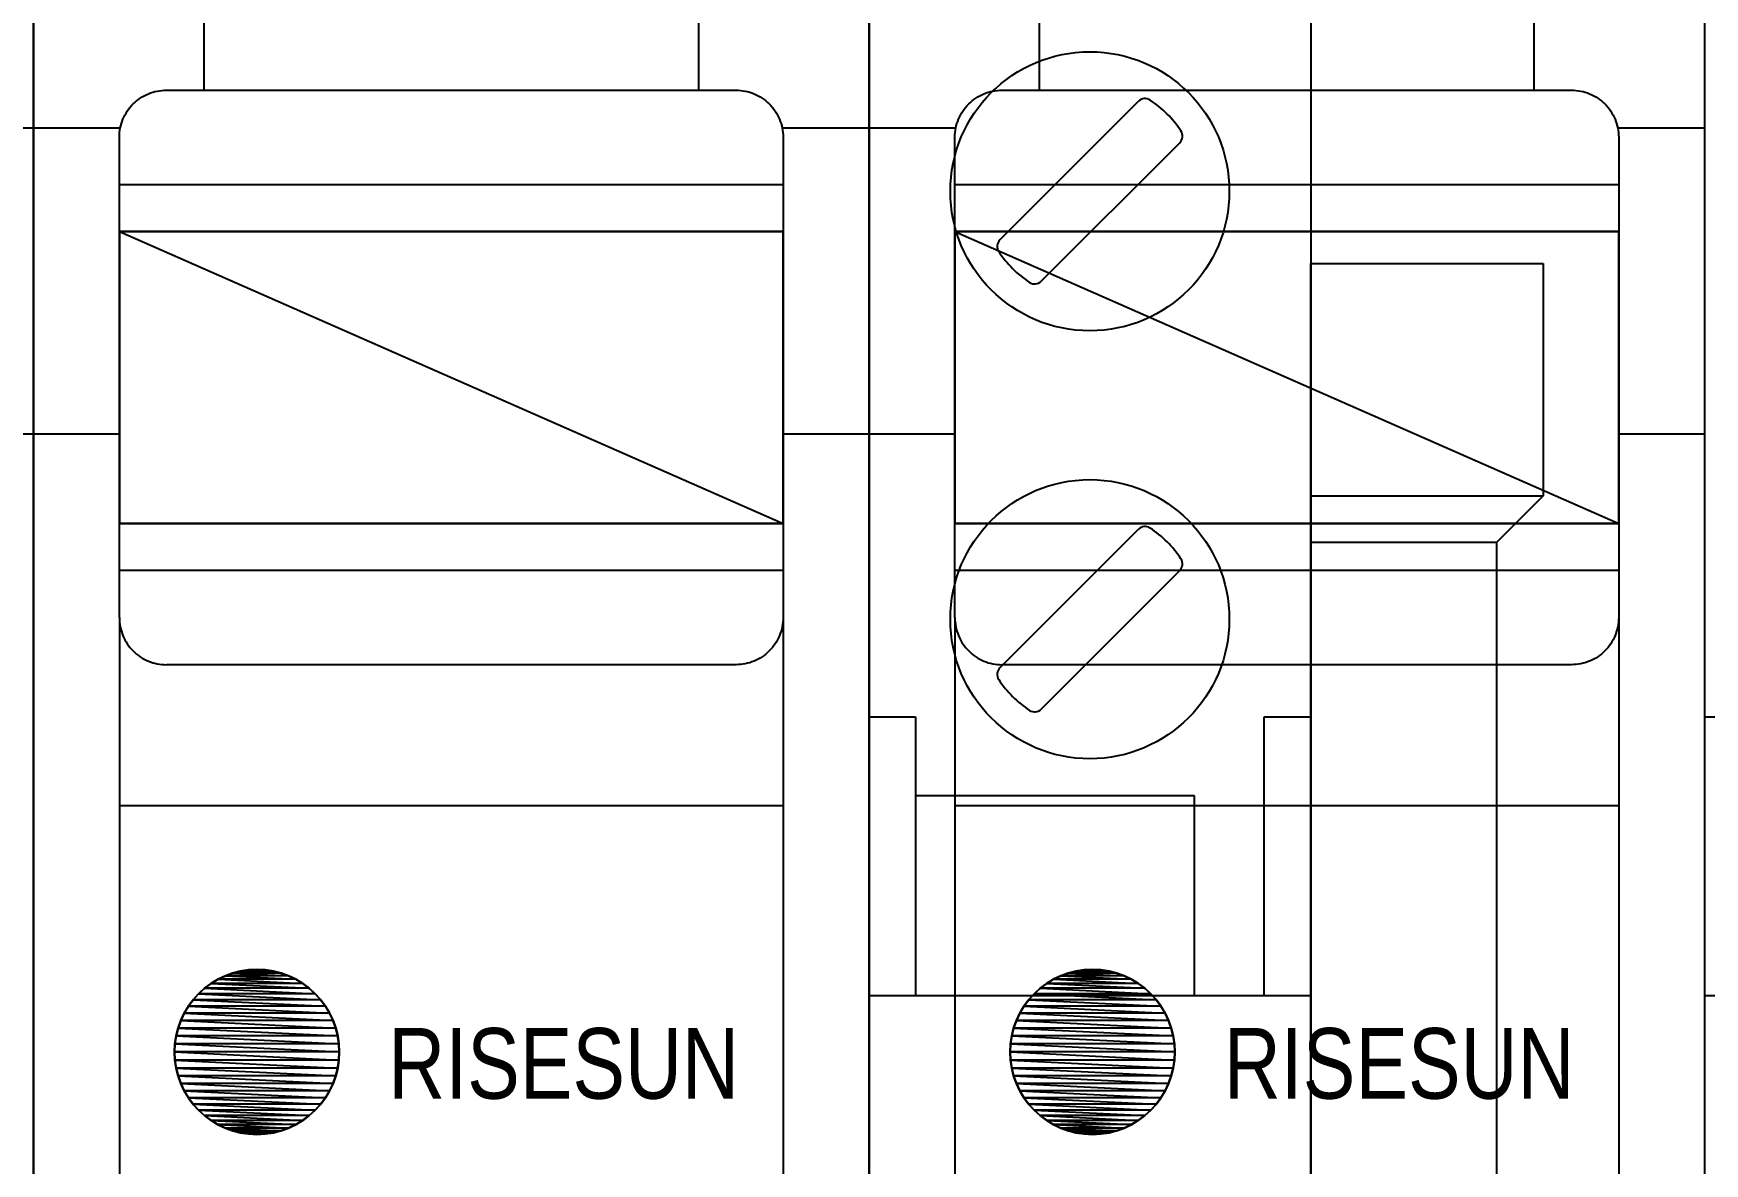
# Model space of a CAD drawing. Header units: millimetres. Extents: x -208796 to -83323, y 30910 to 103951.
# Drawn here: x -100260.13 to -100224.19, y 36538.17 to 36562.46 of the extents above; entities that cross this region are included whole.
import ezdxf

# ---------------------------------------------------------------- set-up
doc = ezdxf.new("R2010")
doc.units = ezdxf.units.MM
doc.header["$LTSCALE"] = 3
doc.linetypes.add('NEW_LINE159', pattern=[0.7, 0.5, -0.2])
doc.layers.add('1', color=3, linetype='Continuous')
doc.layers.add('DUT', color=7, linetype='Continuous')
doc.styles.add('Arial', font='arial.ttf')

# ---------------------------------------------------------------- blocks, each defined once
blk = doc.blocks.new('*U99')
for p, q in [((-8.986, 0), (-8.986, 79.4816)), ((8.986, 79.4816), (8.986, 0)), ((8.986, 0), (8.986, 79.4816)), ((26.958, 79.4816), (26.958, 0)), ((-5.3156, 63.1802), (-5.3156, 66.4202)), ((5.3157, 66.4202), (5.3157, 63.1802)), ((12.6564, 63.1802), (12.6564, 66.4202)), ((23.2877, 66.4202), (23.2877, 63.1802)), ((-6.8416, 62.8837), (-6.8054, 62.9185)), ((-6.8054, 62.9185), (-6.7675, 62.9511)), ((-6.7675, 62.9511), (-6.7282, 62.9818)), ((-6.7282, 62.9818), (-6.6875, 63.0102)), ((-6.6875, 63.0102), (-6.6458, 63.0368)), ((-6.6458, 63.0368), (-6.6026, 63.0611)), ((-6.6026, 63.0611), (-6.5585, 63.0833)), ((-6.5585, 63.0833), (-6.5132, 63.1032)), ((-6.5132, 63.1032), (-6.4672, 63.1211)), ((-6.4672, 63.1211), (-6.4203, 63.1366)), ((-6.4203, 63.1366), (-6.3727, 63.1499)), ((-6.3727, 63.1499), (-6.3242, 63.1607)), ((-6.3242, 63.1607), (-6.2754, 63.1694)), ((-6.2754, 63.1694), (-6.2259, 63.1754)), ((-6.2259, 63.1754), (-6.176, 63.179)), ((-6.176, 63.179), (-6.1256, 63.1802)), ((-6.1256, 63.1802), (-5.3156, 63.1802)), ((-5.3156, 63.1802), (5.3157, 63.1802)), ((5.3157, 63.1802), (6.1257, 63.1802)), ((6.1257, 63.1802), (6.1257, 63.1802)), ((6.1257, 63.1802), (6.1758, 63.179)), ((6.1758, 63.179), (6.2257, 63.1754)), ((6.2257, 63.1754), (6.2751, 63.1694)), ((6.2751, 63.1694), (6.324, 63.1607)), ((6.324, 63.1607), (6.3722, 63.1499)), ((6.3722, 63.1499), (6.4199, 63.1366)), ((6.4199, 63.1366), (6.4668, 63.1211)), ((6.4668, 63.1211), (6.513, 63.1032)), ((6.513, 63.1032), (6.5581, 63.0833)), ((6.5581, 63.0833), (6.6022, 63.0611)), ((6.6022, 63.0611), (6.6452, 63.0368)), ((6.6452, 63.0368), (6.6872, 63.0102)), ((6.6872, 63.0102), (6.7277, 62.9818)), ((6.7277, 62.9818), (6.7672, 62.9511)), ((6.7672, 62.9511), (6.8051, 62.9185)), ((6.8051, 62.9185), (6.8416, 62.8837)), ((11.1304, 62.8837), (11.1666, 62.9185)), ((11.1666, 62.9185), (11.2045, 62.9511)), ((11.2045, 62.9511), (11.2438, 62.9818)), ((11.2438, 62.9818), (11.2845, 63.0102)), ((11.2845, 63.0102), (11.3262, 63.0368)), ((11.3262, 63.0368), (11.3694, 63.0611)), ((11.3694, 63.0611), (11.4135, 63.0833)), ((11.4135, 63.0833), (11.4588, 63.1032)), ((11.4588, 63.1032), (11.5048, 63.1211)), ((11.5048, 63.1211), (11.5517, 63.1366)), ((11.5517, 63.1366), (11.5993, 63.1499)), ((11.5993, 63.1499), (11.6478, 63.1607)), ((11.6478, 63.1607), (11.6966, 63.1694)), ((11.6966, 63.1694), (11.7461, 63.1754)), ((11.7461, 63.1754), (11.796, 63.179)), ((11.796, 63.179), (11.8464, 63.1802)), ((11.8464, 63.1802), (12.6564, 63.1802)), ((12.6564, 63.1802), (23.2877, 63.1802)), ((23.2877, 63.1802), (24.0977, 63.1802)), ((24.0977, 63.1802), (24.0977, 63.1802)), ((24.0977, 63.1802), (24.1478, 63.179)), ((24.1478, 63.179), (24.1977, 63.1754)), ((24.1977, 63.1754), (24.2471, 63.1694)), ((24.2471, 63.1694), (24.296, 63.1607)), ((24.296, 63.1607), (24.3442, 63.1499)), ((24.3442, 63.1499), (24.3919, 63.1366)), ((24.3919, 63.1366), (24.4388, 63.1211)), ((24.4388, 63.1211), (24.485, 63.1032)), ((24.485, 63.1032), (24.5301, 63.0833)), ((24.5301, 63.0833), (24.5742, 63.0611)), ((24.5742, 63.0611), (24.6172, 63.0368)), ((24.6172, 63.0368), (24.6592, 63.0102)), ((24.6592, 63.0102), (24.6997, 62.9818)), ((24.6997, 62.9818), (24.7392, 62.9511)), ((24.7392, 62.9511), (24.7771, 62.9185)), ((24.7771, 62.9185), (24.8136, 62.8837)), ((-7.079, 62.5093), (-7.0611, 62.5553)), ((-7.0611, 62.5553), (-7.0412, 62.6006)), ((-7.0412, 62.6006), (-7.019, 62.6447)), ((-7.019, 62.6447), (-6.9947, 62.6879)), ((-6.9947, 62.6879), (-6.9681, 62.7296)), ((-6.9681, 62.7296), (-6.9397, 62.7703)), ((-6.9397, 62.7703), (-6.909, 62.8096)), ((-6.909, 62.8096), (-6.8764, 62.8475)), ((-6.8764, 62.8475), (-6.8416, 62.8837)), ((-6.8416, 62.8837), (-6.8416, 62.8837)), ((6.8416, 62.8837), (6.8416, 62.8837)), ((6.8416, 62.8837), (6.8761, 62.8475)), ((6.8761, 62.8475), (6.9087, 62.8096)), ((6.9087, 62.8096), (6.9392, 62.7703)), ((6.9392, 62.7703), (6.9679, 62.7296)), ((6.9679, 62.7296), (6.9943, 62.6879)), ((6.9943, 62.6879), (7.0187, 62.6447)), ((7.0187, 62.6447), (7.0409, 62.6006)), ((7.0409, 62.6006), (7.061, 62.5553)), ((7.061, 62.5553), (7.0787, 62.5093)), ((10.893, 62.5093), (10.9109, 62.5553)), ((10.9109, 62.5553), (10.9308, 62.6006)), ((10.9308, 62.6006), (10.953, 62.6447)), ((10.953, 62.6447), (10.9773, 62.6879)), ((10.9773, 62.6879), (11.0039, 62.7296)), ((11.0039, 62.7296), (11.0323, 62.7703)), ((11.0323, 62.7703), (11.063, 62.8096)), ((11.063, 62.8096), (11.0956, 62.8475)), ((11.0956, 62.8475), (11.1304, 62.8837)), ((11.1304, 62.8837), (11.1304, 62.8837)), ((24.8136, 62.8837), (24.8136, 62.8837)), ((24.8136, 62.8837), (24.8481, 62.8475)), ((24.8481, 62.8475), (24.8807, 62.8096)), ((24.8807, 62.8096), (24.9112, 62.7703)), ((24.9112, 62.7703), (24.9399, 62.7296)), ((24.9399, 62.7296), (24.9663, 62.6879)), ((24.9663, 62.6879), (24.9907, 62.6447)), ((24.9907, 62.6447), (25.0129, 62.6006)), ((25.0129, 62.6006), (25.033, 62.5553)), ((25.033, 62.5553), (25.0507, 62.5093)), ((-8.986, 62.3702), (-7.1177, 62.3702)), ((-7.1381, 62.1677), (-7.1369, 62.2181)), ((-7.1369, 62.2181), (-7.1333, 62.268)), ((-7.1333, 62.268), (-7.1273, 62.3175)), ((-7.1273, 62.3175), (-7.1186, 62.3663)), ((-7.1186, 62.3663), (-7.1078, 62.4148)), ((-7.1078, 62.4148), (-7.0945, 62.4624)), ((-7.0945, 62.4624), (-7.079, 62.5093)), ((7.0787, 62.5093), (7.0943, 62.4624)), ((7.0943, 62.4624), (7.1075, 62.4148)), ((7.1075, 62.4148), (7.1185, 62.3663)), ((7.1177, 62.3702), (8.986, 62.3702)), ((7.1185, 62.3663), (7.1269, 62.3175)), ((7.1269, 62.3175), (7.1332, 62.268)), ((7.1332, 62.268), (7.1368, 62.2181)), ((7.1368, 62.2181), (7.1382, 62.1677)), ((8.986, 62.3702), (10.8543, 62.3702)), ((10.8339, 62.1677), (10.8351, 62.2181)), ((10.8351, 62.2181), (10.8387, 62.268)), ((10.8387, 62.268), (10.8447, 62.3175)), ((10.8447, 62.3175), (10.8534, 62.3663)), ((10.8534, 62.3663), (10.8642, 62.4148)), ((10.8642, 62.4148), (10.8775, 62.4624)), ((10.8775, 62.4624), (10.893, 62.5093)), ((25.0507, 62.5093), (25.0663, 62.4624)), ((25.0663, 62.4624), (25.0795, 62.4148)), ((25.0795, 62.4148), (25.0905, 62.3663)), ((25.0897, 62.3702), (26.958, 62.3702)), ((25.0905, 62.3663), (25.0989, 62.3175)), ((25.0989, 62.3175), (25.1052, 62.268)), ((25.1052, 62.268), (25.1088, 62.2181)), ((25.1088, 62.2181), (25.1102, 62.1677)), ((-7.1381, 60.1427), (-7.1381, 62.1677)), ((-7.1381, 62.1677), (-7.1381, 62.1677)), ((7.1382, 62.1677), (7.1382, 60.1427)), ((10.8339, 60.1427), (10.8339, 62.1677)), ((10.8339, 62.1677), (10.8339, 62.1677)), ((25.1102, 62.1677), (25.1102, 60.1427)), ((-7.1381, 61.1552), (7.1382, 61.1552)), ((10.8339, 61.1552), (25.1102, 61.1552)), ((-7.1381, 60.1427), (7.1382, 60.1427)), ((-7.1381, 53.8652), (-7.1381, 60.1427)), ((7.1382, 60.1427), (7.1382, 53.8652)), ((10.8339, 60.1427), (25.1102, 60.1427)), ((10.8339, 53.8652), (10.8339, 60.1427)), ((25.1102, 60.1427), (25.1102, 53.8652)), ((-8.986, 55.789), (-7.1177, 55.789)), ((7.1177, 55.789), (8.986, 55.789)), ((8.986, 55.789), (10.8543, 55.789)), ((25.0897, 55.789), (26.958, 55.789)), ((-7.1381, 51.8402), (-7.1381, 53.8652)), ((7.1382, 53.8652), (-7.1381, 53.8652)), ((7.1382, 53.8652), (7.1382, 51.8402)), ((10.8339, 51.8402), (10.8339, 53.8652)), ((25.1102, 53.8652), (10.8339, 53.8652)), ((25.1102, 53.8652), (25.1102, 51.8402)), ((7.1382, 52.8527), (-7.1381, 52.8527)), ((25.1102, 52.8527), (10.8339, 52.8527)), ((-7.1381, 51.8402), (-7.1381, 51.8402)), ((-7.1381, 51.8402), (-7.1369, 51.7901)), ((-7.1381, 51.8402), (-7.1381, 20.4526)), ((-7.1369, 51.7901), (-7.1333, 51.7402)), ((7.1368, 51.7901), (7.1332, 51.7402)), ((7.1382, 51.8402), (7.1368, 51.7901)), ((7.1382, 51.8402), (7.1382, 51.8402)), ((7.1382, 51.8402), (7.1382, 20.4526)), ((10.8339, 51.8402), (10.8339, 51.8402)), ((10.8339, 51.8402), (10.8351, 51.7901)), ((10.8339, 51.8402), (10.8339, 20.4526)), ((10.8351, 51.7901), (10.8387, 51.7402)), ((25.1088, 51.7901), (25.1052, 51.7402)), ((25.1102, 51.8402), (25.1088, 51.7901)), ((25.1102, 51.8402), (25.1102, 51.8402)), ((25.1102, 51.8402), (25.1102, 20.4526)), ((-7.1333, 51.7402), (-7.1273, 51.6908)), ((-7.1273, 51.6908), (-7.1186, 51.6419)), ((-7.1186, 51.6419), (-7.1078, 51.5937)), ((-7.1078, 51.5937), (-7.0945, 51.546)), ((-7.0945, 51.546), (-7.079, 51.4991)), ((-7.079, 51.4991), (-7.0611, 51.4528)), ((-7.0611, 51.4528), (-7.0412, 51.4077)), ((-7.0412, 51.4077), (-7.019, 51.3636)), ((7.0409, 51.4077), (7.0187, 51.3636)), ((7.061, 51.4528), (7.0409, 51.4077)), ((7.0787, 51.4991), (7.061, 51.4528)), ((7.0943, 51.546), (7.0787, 51.4991)), ((7.1075, 51.5937), (7.0943, 51.546)), ((7.1185, 51.6419), (7.1075, 51.5937)), ((7.1269, 51.6908), (7.1185, 51.6419)), ((7.1332, 51.7402), (7.1269, 51.6908)), ((10.8387, 51.7402), (10.8447, 51.6908)), ((10.8447, 51.6908), (10.8534, 51.6419)), ((10.8534, 51.6419), (10.8642, 51.5937)), ((10.8642, 51.5937), (10.8775, 51.546)), ((10.8775, 51.546), (10.893, 51.4991)), ((10.893, 51.4991), (10.9109, 51.4528)), ((10.9109, 51.4528), (10.9308, 51.4077)), ((10.9308, 51.4077), (10.953, 51.3636)), ((25.0129, 51.4077), (24.9907, 51.3636)), ((25.033, 51.4528), (25.0129, 51.4077)), ((25.0507, 51.4991), (25.033, 51.4528)), ((25.0663, 51.546), (25.0507, 51.4991)), ((25.0795, 51.5937), (25.0663, 51.546)), ((25.0905, 51.6419), (25.0795, 51.5937)), ((25.0989, 51.6908), (25.0905, 51.6419)), ((25.1052, 51.7402), (25.0989, 51.6908)), ((-7.019, 51.3636), (-6.9947, 51.3206)), ((-6.9947, 51.3206), (-6.9681, 51.2786)), ((-6.9681, 51.2786), (-6.9397, 51.2381)), ((-6.9397, 51.2381), (-6.909, 51.1986)), ((-6.909, 51.1986), (-6.8764, 51.1607)), ((-6.8764, 51.1607), (-6.8416, 51.1242)), ((-6.8416, 51.1242), (-6.8416, 51.1242)), ((-6.8416, 51.1242), (-6.8054, 51.0897)), ((-6.8054, 51.0897), (-6.7675, 51.0571)), ((-6.7675, 51.0571), (-6.7282, 51.0266)), ((6.7672, 51.0571), (6.7277, 51.0266)), ((6.8051, 51.0897), (6.7672, 51.0571)), ((6.8416, 51.1242), (6.8051, 51.0897)), ((6.8761, 51.1607), (6.8416, 51.1242)), ((6.8416, 51.1242), (6.8416, 51.1242)), ((6.9087, 51.1986), (6.8761, 51.1607)), ((6.9392, 51.2381), (6.9087, 51.1986)), ((6.9679, 51.2786), (6.9392, 51.2381)), ((6.9943, 51.3206), (6.9679, 51.2786)), ((7.0187, 51.3636), (6.9943, 51.3206)), ((10.953, 51.3636), (10.9773, 51.3206)), ((10.9773, 51.3206), (11.0039, 51.2786)), ((11.0039, 51.2786), (11.0323, 51.2381)), ((11.0323, 51.2381), (11.063, 51.1986)), ((11.063, 51.1986), (11.0956, 51.1607)), ((11.0956, 51.1607), (11.1304, 51.1242)), ((11.1304, 51.1242), (11.1304, 51.1242)), ((11.1304, 51.1242), (11.1666, 51.0897)), ((11.1666, 51.0897), (11.2045, 51.0571)), ((11.2045, 51.0571), (11.2438, 51.0266)), ((24.7392, 51.0571), (24.6997, 51.0266)), ((24.7771, 51.0897), (24.7392, 51.0571)), ((24.8136, 51.1242), (24.7771, 51.0897)), ((24.8481, 51.1607), (24.8136, 51.1242)), ((24.8136, 51.1242), (24.8136, 51.1242)), ((24.8807, 51.1986), (24.8481, 51.1607)), ((24.9112, 51.2381), (24.8807, 51.1986)), ((24.9399, 51.2786), (24.9112, 51.2381)), ((24.9663, 51.3206), (24.9399, 51.2786)), ((24.9907, 51.3636), (24.9663, 51.3206)), ((-6.7282, 51.0266), (-6.6875, 50.9979)), ((-6.6875, 50.9979), (-6.6458, 50.9715)), ((-6.6458, 50.9715), (-6.6026, 50.9471)), ((-6.6026, 50.9471), (-6.5585, 50.9249)), ((-6.5585, 50.9249), (-6.5132, 50.9048)), ((-6.5132, 50.9048), (-6.4672, 50.8871)), ((-6.4672, 50.8871), (-6.4203, 50.8716)), ((-6.4203, 50.8716), (-6.3727, 50.8584)), ((-6.3727, 50.8584), (-6.3242, 50.8474)), ((-6.3242, 50.8474), (-6.2754, 50.839)), ((-6.2754, 50.839), (-6.2259, 50.8327)), ((-6.2259, 50.8327), (-6.176, 50.8291)), ((-6.176, 50.8291), (-6.1256, 50.8277)), ((6.1257, 50.8277), (-6.1256, 50.8277)), ((6.1758, 50.8291), (6.1257, 50.8277)), ((6.2257, 50.8327), (6.1758, 50.8291)), ((6.2751, 50.839), (6.2257, 50.8327)), ((6.324, 50.8474), (6.2751, 50.839)), ((6.3722, 50.8584), (6.324, 50.8474)), ((6.4199, 50.8716), (6.3722, 50.8584)), ((6.4668, 50.8871), (6.4199, 50.8716)), ((6.513, 50.9048), (6.4668, 50.8871)), ((6.5581, 50.9249), (6.513, 50.9048)), ((6.6022, 50.9471), (6.5581, 50.9249)), ((6.6452, 50.9715), (6.6022, 50.9471)), ((6.6872, 50.9979), (6.6452, 50.9715)), ((6.7277, 51.0266), (6.6872, 50.9979)), ((11.2438, 51.0266), (11.2845, 50.9979)), ((11.2845, 50.9979), (11.3262, 50.9715)), ((11.3262, 50.9715), (11.3694, 50.9471)), ((11.3694, 50.9471), (11.4135, 50.9249)), ((11.4135, 50.9249), (11.4588, 50.9048)), ((11.4588, 50.9048), (11.5048, 50.8871)), ((11.5048, 50.8871), (11.5517, 50.8716)), ((11.5517, 50.8716), (11.5993, 50.8584)), ((11.5993, 50.8584), (11.6478, 50.8474)), ((11.6478, 50.8474), (11.6966, 50.839)), ((11.6966, 50.839), (11.7461, 50.8327)), ((11.7461, 50.8327), (11.796, 50.8291)), ((11.796, 50.8291), (11.8464, 50.8277)), ((24.0977, 50.8277), (11.8464, 50.8277)), ((24.1478, 50.8291), (24.0977, 50.8277)), ((24.1977, 50.8327), (24.1478, 50.8291)), ((24.2471, 50.839), (24.1977, 50.8327)), ((24.296, 50.8474), (24.2471, 50.839)), ((24.3442, 50.8584), (24.296, 50.8474)), ((24.3919, 50.8716), (24.3442, 50.8584)), ((24.4388, 50.8871), (24.3919, 50.8716)), ((24.485, 50.9048), (24.4388, 50.8871)), ((24.5301, 50.9249), (24.485, 50.9048)), ((24.5742, 50.9471), (24.5301, 50.9249)), ((24.6172, 50.9715), (24.5742, 50.9471)), ((24.6592, 50.9979), (24.6172, 50.9715)), ((24.6997, 51.0266), (24.6592, 50.9979)), ((7.1382, 47.7902), (-7.1381, 47.7902)), ((25.1102, 47.7902), (10.8339, 47.7902))]:
    blk.add_line(p, q)
at = {"color": 144}
for p, q in [((-7.1381, 60.1427), (7.1382, 60.1427)), ((-7.1381, 60.1427), (-7.1381, 60.1427)), ((-7.1381, 60.1427), (7.1382, 53.8652)), ((-7.1381, 53.8652), (-7.1381, 60.1427)), ((-7.1381, 60.1427), (7.1382, 53.8652)), ((7.1382, 60.1427), (-7.1381, 60.1427)), ((-7.1381, 60.1427), (7.1382, 60.1427)), ((-7.1381, 60.1427), (-7.1381, 53.8652)), ((7.1382, 53.8652), (7.1382, 60.1427)), ((7.1382, 60.1427), (7.1382, 53.8652)), ((10.8339, 60.1427), (25.1102, 60.1427)), ((10.8339, 60.1427), (10.8339, 60.1427)), ((10.8339, 60.1427), (25.1102, 53.8652)), ((10.8339, 53.8652), (10.8339, 60.1427)), ((10.8339, 60.1427), (25.1102, 53.8652)), ((25.1102, 60.1427), (10.8339, 60.1427)), ((10.8339, 60.1427), (25.1102, 60.1427)), ((10.8339, 60.1427), (10.8339, 53.8652)), ((25.1102, 53.8652), (25.1102, 60.1427)), ((25.1102, 60.1427), (25.1102, 53.8652)), ((7.1382, 53.8652), (-7.1381, 53.8652)), ((-7.1381, 53.8652), (7.1382, 53.8652)), ((-7.1381, 53.8652), (-7.1381, 53.8652)), ((-7.1381, 53.8652), (7.1382, 53.8652)), ((25.1102, 53.8652), (10.8339, 53.8652)), ((10.8339, 53.8652), (25.1102, 53.8652)), ((10.8339, 53.8652), (10.8339, 53.8652)), ((10.8339, 53.8652), (25.1102, 53.8652))]:
    blk.add_line(p, q, dxfattribs=at)
at = {"color": 251, "linetype": 'NEW_LINE159'}
for p, q in [((-4.5366, 44.238), (-4.7064, 44.1944)), ((-4.3606, 44.2649), (-4.5366, 44.238)), ((-4.1793, 44.2739), (-4.3606, 44.2649)), ((-3.9983, 44.2649), (-4.1793, 44.2739)), ((-4.1793, 44.2739), (-4.1793, 44.2739)), ((-3.8223, 44.238), (-3.9983, 44.2649)), ((-3.6526, 44.1944), (-3.8223, 44.238)), ((13.4354, 44.238), (13.2656, 44.1944)), ((13.6114, 44.2649), (13.4354, 44.238)), ((13.7927, 44.2739), (13.6114, 44.2649)), ((13.9737, 44.2649), (13.7927, 44.2739)), ((13.7927, 44.2739), (13.7927, 44.2739)), ((14.1497, 44.238), (13.9737, 44.2649)), ((14.3194, 44.1944), (14.1497, 44.238)), ((-5.3065, 43.8695), (-5.4322, 43.755)), ((-5.1701, 43.9714), (-5.3065, 43.8695)), ((-5.0241, 44.0603), (-5.1701, 43.9714)), ((-4.8691, 44.1348), (-5.0241, 44.0603)), ((-4.7064, 44.1944), (-4.8691, 44.1348)), ((-3.4897, 44.1348), (-3.6526, 44.1944)), ((-3.3349, 44.0603), (-3.4897, 44.1348)), ((-3.1888, 43.9714), (-3.3349, 44.0603)), ((-3.0524, 43.8695), (-3.1888, 43.9714)), ((-2.9265, 43.755), (-3.0524, 43.8695)), ((12.6655, 43.8695), (12.5398, 43.755)), ((12.8019, 43.9714), (12.6655, 43.8695)), ((12.9479, 44.0603), (12.8019, 43.9714)), ((13.1029, 44.1348), (12.9479, 44.0603)), ((13.2656, 44.1944), (13.1029, 44.1348)), ((14.4823, 44.1348), (14.3194, 44.1944)), ((14.6371, 44.0603), (14.4823, 44.1348)), ((14.7832, 43.9714), (14.6371, 44.0603)), ((14.9196, 43.8695), (14.7832, 43.9714)), ((15.0455, 43.755), (14.9196, 43.8695)), ((-5.6486, 43.4929), (-5.7375, 43.3468)), ((-5.5467, 43.6293), (-5.6486, 43.4929)), ((-5.4322, 43.755), (-5.5467, 43.6293)), ((-2.8123, 43.6293), (-2.9265, 43.755)), ((-2.7102, 43.4929), (-2.8123, 43.6293)), ((-2.6215, 43.3468), (-2.7102, 43.4929)), ((12.3234, 43.4929), (12.2345, 43.3468)), ((12.4253, 43.6293), (12.3234, 43.4929)), ((12.5398, 43.755), (12.4253, 43.6293)), ((15.1597, 43.6293), (15.0455, 43.755)), ((15.2618, 43.4929), (15.1597, 43.6293)), ((15.3505, 43.3468), (15.2618, 43.4929)), ((-5.812, 43.1918), (-5.8716, 43.0291)), ((-5.7375, 43.3468), (-5.812, 43.1918)), ((-2.5467, 43.1918), (-2.6215, 43.3468)), ((-2.4872, 43.0291), (-2.5467, 43.1918)), ((12.16, 43.1918), (12.1004, 43.0291)), ((12.2345, 43.3468), (12.16, 43.1918)), ((15.4253, 43.1918), (15.3505, 43.3468)), ((15.4848, 43.0291), (15.4253, 43.1918)), ((-5.9152, 42.8593), (-5.9421, 42.6833)), ((-5.8716, 43.0291), (-5.9152, 42.8593)), ((-2.4435, 42.8593), (-2.4872, 43.0291)), ((-2.4166, 42.6833), (-2.4435, 42.8593)), ((12.0568, 42.8593), (12.0299, 42.6833)), ((12.1004, 43.0291), (12.0568, 42.8593)), ((15.5285, 42.8593), (15.4848, 43.0291)), ((15.5554, 42.6833), (15.5285, 42.8593)), ((-5.9421, 42.6833), (-5.9511, 42.502)), ((-5.9511, 42.502), (-5.9511, 42.502)), ((-5.9511, 42.502), (-5.9422, 42.321)), ((-2.4074, 42.502), (-2.4166, 42.6833)), ((-2.4166, 42.321), (-2.4074, 42.502)), ((-2.4074, 42.502), (-2.4074, 42.502)), ((12.0299, 42.6833), (12.0209, 42.502)), ((12.0209, 42.502), (12.0209, 42.502)), ((12.0209, 42.502), (12.0298, 42.321)), ((15.5646, 42.502), (15.5554, 42.6833)), ((15.5554, 42.321), (15.5646, 42.502)), ((15.5646, 42.502), (15.5646, 42.502)), ((-5.9422, 42.321), (-5.9153, 42.145)), ((-5.9153, 42.145), (-5.8717, 41.9753)), ((-2.4872, 41.9753), (-2.4435, 42.145)), ((-2.4435, 42.145), (-2.4166, 42.321)), ((12.0298, 42.321), (12.0567, 42.145)), ((12.0567, 42.145), (12.1003, 41.9753)), ((15.4848, 41.9753), (15.5285, 42.145)), ((15.5285, 42.145), (15.5554, 42.321)), ((-5.8717, 41.9753), (-5.8121, 41.8124)), ((-5.8121, 41.8124), (-5.7376, 41.6576)), ((-2.6215, 41.6576), (-2.5467, 41.8124)), ((-2.5467, 41.8124), (-2.4872, 41.9753)), ((12.1003, 41.9753), (12.1599, 41.8124)), ((12.1599, 41.8124), (12.2344, 41.6576)), ((15.3505, 41.6576), (15.4253, 41.8124)), ((15.4253, 41.8124), (15.4848, 41.9753)), ((-5.7376, 41.6576), (-5.6487, 41.5115)), ((-5.6487, 41.5115), (-5.5468, 41.3751)), ((-5.5468, 41.3751), (-5.4323, 41.2492)), ((-2.9265, 41.2492), (-2.8123, 41.3751)), ((-2.8123, 41.3751), (-2.7102, 41.5115)), ((-2.7102, 41.5115), (-2.6215, 41.6576)), ((12.2344, 41.6576), (12.3233, 41.5115)), ((12.3233, 41.5115), (12.4252, 41.3751)), ((12.4252, 41.3751), (12.5397, 41.2492)), ((15.0455, 41.2492), (15.1597, 41.3751)), ((15.1597, 41.3751), (15.2618, 41.5115)), ((15.2618, 41.5115), (15.3505, 41.6576)), ((-5.4323, 41.2492), (-5.3066, 41.135)), ((-5.3066, 41.135), (-5.1702, 41.0329)), ((-5.1702, 41.0329), (-5.0241, 40.9442)), ((-3.3349, 40.9442), (-3.1888, 41.0329)), ((-3.1888, 41.0329), (-3.0524, 41.135)), ((-3.0524, 41.135), (-2.9265, 41.2492)), ((12.5397, 41.2492), (12.6654, 41.135)), ((12.6654, 41.135), (12.8018, 41.0329)), ((12.8018, 41.0329), (12.9479, 40.9442)), ((14.6371, 40.9442), (14.7832, 41.0329)), ((14.7832, 41.0329), (14.9196, 41.135)), ((14.9196, 41.135), (15.0455, 41.2492)), ((-5.0241, 40.9442), (-4.8691, 40.8694)), ((-4.8691, 40.8694), (-4.7064, 40.8099)), ((-4.7064, 40.8099), (-4.5366, 40.7662)), ((-4.5366, 40.7662), (-4.3606, 40.7393)), ((-4.3606, 40.7393), (-4.1793, 40.7301)), ((-4.1793, 40.7301), (-3.9983, 40.7393)), ((-4.1793, 40.7301), (-4.1793, 40.7301)), ((-3.9983, 40.7393), (-3.8223, 40.7662)), ((-3.8223, 40.7662), (-3.6526, 40.8099)), ((-3.6526, 40.8099), (-3.4897, 40.8694)), ((-3.4897, 40.8694), (-3.3349, 40.9442)), ((12.9479, 40.9442), (13.1029, 40.8694)), ((13.1029, 40.8694), (13.2656, 40.8099)), ((13.2656, 40.8099), (13.4354, 40.7662)), ((13.4354, 40.7662), (13.6114, 40.7393)), ((13.6114, 40.7393), (13.7927, 40.7301)), ((13.7927, 40.7301), (13.9737, 40.7393)), ((13.7927, 40.7301), (13.7927, 40.7301)), ((13.9737, 40.7393), (14.1497, 40.7662)), ((14.1497, 40.7662), (14.3194, 40.8099)), ((14.3194, 40.8099), (14.4823, 40.8694)), ((14.4823, 40.8694), (14.6371, 40.9442))]:
    blk.add_line(p, q, dxfattribs=at)
at = {"color": 251}
for p, q in [((-4.6936, 44.1975), (-4.5249, 44.2398)), ((-4.5249, 44.2398), (-4.6936, 44.1975)), ((-4.5249, 44.2398), (-4.3529, 44.2653)), ((-4.3529, 44.2653), (-4.5249, 44.2398)), ((-3.8336, 44.2398), (-4.5249, 44.2398)), ((-4.5249, 44.2398), (-3.6649, 44.1975)), ((-4.5249, 44.2398), (-3.6649, 44.1975)), ((-3.8336, 44.2398), (-4.5249, 44.2398)), ((-4.3529, 44.2653), (-4.1793, 44.2739)), ((-4.1793, 44.2739), (-4.3529, 44.2653)), ((-4.0056, 44.2653), (-4.3529, 44.2653)), ((-4.3529, 44.2653), (-3.8336, 44.2398)), ((-4.3529, 44.2653), (-3.8336, 44.2398)), ((-4.0056, 44.2653), (-4.3529, 44.2653)), ((-4.1793, 44.2739), (-4.0056, 44.2653)), ((-4.0056, 44.2653), (-4.1793, 44.2739)), ((-3.8336, 44.2398), (-4.0056, 44.2653)), ((-4.0056, 44.2653), (-3.8336, 44.2398)), ((-3.6649, 44.1975), (-3.8336, 44.2398)), ((-3.8336, 44.2398), (-3.6649, 44.1975)), ((13.2784, 44.1975), (13.4471, 44.2398)), ((13.4471, 44.2398), (13.2784, 44.1975)), ((13.4471, 44.2398), (13.6191, 44.2653)), ((13.6191, 44.2653), (13.4471, 44.2398)), ((14.1384, 44.2398), (13.4471, 44.2398)), ((13.4471, 44.2398), (14.3071, 44.1975)), ((13.4471, 44.2398), (14.3071, 44.1975)), ((14.1384, 44.2398), (13.4471, 44.2398)), ((13.6191, 44.2653), (13.7927, 44.2739)), ((13.7927, 44.2739), (13.6191, 44.2653)), ((13.9664, 44.2653), (13.6191, 44.2653)), ((13.6191, 44.2653), (14.1384, 44.2398)), ((13.6191, 44.2653), (14.1384, 44.2398)), ((13.9664, 44.2653), (13.6191, 44.2653)), ((13.7927, 44.2739), (13.9664, 44.2653)), ((13.9664, 44.2653), (13.7927, 44.2739)), ((14.1384, 44.2398), (13.9664, 44.2653)), ((13.9664, 44.2653), (14.1384, 44.2398)), ((14.3071, 44.1975), (14.1384, 44.2398)), ((14.1384, 44.2398), (14.3071, 44.1975)), ((-5.4322, 43.7549), (-5.3033, 43.8716)), ((-5.3033, 43.8716), (-5.4322, 43.7549)), ((-5.3033, 43.8716), (-5.1637, 43.9753)), ((-5.1637, 43.9753), (-5.3033, 43.8716)), ((-3.0552, 43.8716), (-5.3033, 43.8716)), ((-5.3033, 43.8716), (-2.9264, 43.7549)), ((-5.3033, 43.8716), (-2.9264, 43.7549)), ((-3.0552, 43.8716), (-5.3033, 43.8716)), ((-5.1637, 43.9753), (-5.0145, 44.0646)), ((-5.0145, 44.0646), (-5.1637, 43.9753)), ((-3.1948, 43.9753), (-5.1637, 43.9753)), ((-5.1637, 43.9753), (-3.0552, 43.8716)), ((-5.1637, 43.9753), (-3.0552, 43.8716)), ((-3.1948, 43.9753), (-5.1637, 43.9753)), ((-5.0145, 44.0646), (-4.8573, 44.139)), ((-4.8573, 44.139), (-5.0145, 44.0646)), ((-3.344, 44.0646), (-5.0145, 44.0646)), ((-5.0145, 44.0646), (-3.1948, 43.9753)), ((-5.0145, 44.0646), (-3.1948, 43.9753)), ((-3.344, 44.0646), (-5.0145, 44.0646)), ((-4.8573, 44.139), (-4.6936, 44.1975)), ((-4.6936, 44.1975), (-4.8573, 44.139)), ((-3.5012, 44.139), (-4.8573, 44.139)), ((-4.8573, 44.139), (-3.344, 44.0646)), ((-4.8573, 44.139), (-3.344, 44.0646)), ((-3.5012, 44.139), (-4.8573, 44.139)), ((-3.6649, 44.1975), (-4.6936, 44.1975)), ((-4.6936, 44.1975), (-3.5012, 44.139)), ((-4.6936, 44.1975), (-3.5012, 44.139)), ((-3.6649, 44.1975), (-4.6936, 44.1975)), ((-3.5012, 44.139), (-3.6649, 44.1975)), ((-3.6649, 44.1975), (-3.5012, 44.139)), ((-3.344, 44.0646), (-3.5012, 44.139)), ((-3.5012, 44.139), (-3.344, 44.0646)), ((-3.1948, 43.9753), (-3.344, 44.0646)), ((-3.344, 44.0646), (-3.1948, 43.9753)), ((-3.0552, 43.8716), (-3.1948, 43.9753)), ((-3.1948, 43.9753), (-3.0552, 43.8716)), ((-2.9264, 43.7549), (-3.0552, 43.8716)), ((-3.0552, 43.8716), (-2.9264, 43.7549)), ((12.5398, 43.7549), (12.6687, 43.8716)), ((12.6687, 43.8716), (12.5398, 43.7549)), ((12.6687, 43.8716), (12.8083, 43.9753)), ((12.8083, 43.9753), (12.6687, 43.8716)), ((14.9168, 43.8716), (12.6687, 43.8716)), ((12.6687, 43.8716), (15.0456, 43.7549)), ((12.6687, 43.8716), (15.0456, 43.7549)), ((14.9168, 43.8716), (12.6687, 43.8716)), ((12.8083, 43.9753), (12.9575, 44.0646)), ((12.9575, 44.0646), (12.8083, 43.9753)), ((14.7772, 43.9753), (12.8083, 43.9753)), ((12.8083, 43.9753), (14.9168, 43.8716)), ((12.8083, 43.9753), (14.9168, 43.8716)), ((14.7772, 43.9753), (12.8083, 43.9753)), ((12.9575, 44.0646), (13.1147, 44.139)), ((13.1147, 44.139), (12.9575, 44.0646)), ((14.628, 44.0646), (12.9575, 44.0646)), ((12.9575, 44.0646), (14.7772, 43.9753)), ((12.9575, 44.0646), (14.7772, 43.9753)), ((14.628, 44.0646), (12.9575, 44.0646)), ((13.1147, 44.139), (13.2784, 44.1975)), ((13.2784, 44.1975), (13.1147, 44.139)), ((14.4708, 44.139), (13.1147, 44.139)), ((13.1147, 44.139), (14.628, 44.0646)), ((13.1147, 44.139), (14.628, 44.0646)), ((14.4708, 44.139), (13.1147, 44.139)), ((14.3071, 44.1975), (13.2784, 44.1975)), ((13.2784, 44.1975), (14.4708, 44.139)), ((13.2784, 44.1975), (14.4708, 44.139)), ((14.3071, 44.1975), (13.2784, 44.1975)), ((14.4708, 44.139), (14.3071, 44.1975)), ((14.3071, 44.1975), (14.4708, 44.139)), ((14.628, 44.0646), (14.4708, 44.139)), ((14.4708, 44.139), (14.628, 44.0646)), ((14.7772, 43.9753), (14.628, 44.0646)), ((14.628, 44.0646), (14.7772, 43.9753)), ((14.9168, 43.8716), (14.7772, 43.9753)), ((14.7772, 43.9753), (14.9168, 43.8716)), ((15.0456, 43.7549), (14.9168, 43.8716)), ((14.9168, 43.8716), (15.0456, 43.7549)), ((-5.6525, 43.4864), (-5.5489, 43.6261)), ((-5.5489, 43.6261), (-5.6525, 43.4864)), ((-5.5489, 43.6261), (-5.4322, 43.7549)), ((-5.4322, 43.7549), (-5.5489, 43.6261)), ((-2.8096, 43.6261), (-5.5489, 43.6261)), ((-5.5489, 43.6261), (-2.706, 43.4864)), ((-5.5489, 43.6261), (-2.706, 43.4864)), ((-2.8096, 43.6261), (-5.5489, 43.6261)), ((-2.9264, 43.7549), (-5.4322, 43.7549)), ((-5.4322, 43.7549), (-2.8096, 43.6261)), ((-5.4322, 43.7549), (-2.8096, 43.6261)), ((-2.9264, 43.7549), (-5.4322, 43.7549)), ((-2.8096, 43.6261), (-2.9264, 43.7549)), ((-2.9264, 43.7549), (-2.8096, 43.6261)), ((-2.706, 43.4864), (-2.8096, 43.6261)), ((-2.8096, 43.6261), (-2.706, 43.4864)), ((12.3195, 43.4864), (12.4231, 43.6261)), ((12.4231, 43.6261), (12.3195, 43.4864)), ((12.4231, 43.6261), (12.5398, 43.7549)), ((12.5398, 43.7549), (12.4231, 43.6261)), ((15.1624, 43.6261), (12.4231, 43.6261)), ((12.4231, 43.6261), (15.266, 43.4864)), ((12.4231, 43.6261), (15.266, 43.4864)), ((15.1624, 43.6261), (12.4231, 43.6261)), ((15.0456, 43.7549), (12.5398, 43.7549)), ((12.5398, 43.7549), (15.1624, 43.6261)), ((12.5398, 43.7549), (15.1624, 43.6261)), ((15.0456, 43.7549), (12.5398, 43.7549)), ((15.1624, 43.6261), (15.0456, 43.7549)), ((15.0456, 43.7549), (15.1624, 43.6261)), ((15.266, 43.4864), (15.1624, 43.6261)), ((15.1624, 43.6261), (15.266, 43.4864)), ((-5.8748, 43.0163), (-5.8163, 43.1801)), ((-5.8163, 43.1801), (-5.8748, 43.0163)), ((-5.8163, 43.1801), (-5.7419, 43.3372)), ((-5.7419, 43.3372), (-5.8163, 43.1801)), ((-2.5423, 43.1801), (-5.8163, 43.1801)), ((-5.8163, 43.1801), (-2.4837, 43.0163)), ((-5.8163, 43.1801), (-2.4837, 43.0163)), ((-2.5423, 43.1801), (-5.8163, 43.1801)), ((-5.7419, 43.3372), (-5.6525, 43.4864)), ((-5.6525, 43.4864), (-5.7419, 43.3372)), ((-2.6166, 43.3372), (-5.7419, 43.3372)), ((-5.7419, 43.3372), (-2.5423, 43.1801)), ((-5.7419, 43.3372), (-2.5423, 43.1801)), ((-2.6166, 43.3372), (-5.7419, 43.3372)), ((-2.706, 43.4864), (-5.6525, 43.4864)), ((-5.6525, 43.4864), (-2.6166, 43.3372)), ((-5.6525, 43.4864), (-2.6166, 43.3372)), ((-2.706, 43.4864), (-5.6525, 43.4864)), ((-2.6166, 43.3372), (-2.706, 43.4864)), ((-2.706, 43.4864), (-2.6166, 43.3372)), ((-2.5423, 43.1801), (-2.6166, 43.3372)), ((-2.6166, 43.3372), (-2.5423, 43.1801)), ((-2.4837, 43.0163), (-2.5423, 43.1801)), ((-2.5423, 43.1801), (-2.4837, 43.0163)), ((12.0972, 43.0163), (12.1557, 43.1801)), ((12.1557, 43.1801), (12.0972, 43.0163)), ((12.1557, 43.1801), (12.2301, 43.3372)), ((12.2301, 43.3372), (12.1557, 43.1801)), ((15.4297, 43.1801), (12.1557, 43.1801)), ((12.1557, 43.1801), (15.4883, 43.0163)), ((12.1557, 43.1801), (15.4883, 43.0163)), ((15.4297, 43.1801), (12.1557, 43.1801)), ((12.2301, 43.3372), (12.3195, 43.4864)), ((12.3195, 43.4864), (12.2301, 43.3372)), ((15.3554, 43.3372), (12.2301, 43.3372)), ((12.2301, 43.3372), (15.4297, 43.1801)), ((12.2301, 43.3372), (15.4297, 43.1801)), ((15.3554, 43.3372), (12.2301, 43.3372)), ((15.266, 43.4864), (12.3195, 43.4864)), ((12.3195, 43.4864), (15.3554, 43.3372)), ((12.3195, 43.4864), (15.3554, 43.3372)), ((15.266, 43.4864), (12.3195, 43.4864)), ((15.3554, 43.3372), (15.266, 43.4864)), ((15.266, 43.4864), (15.3554, 43.3372)), ((15.4297, 43.1801), (15.3554, 43.3372)), ((15.3554, 43.3372), (15.4297, 43.1801)), ((15.4883, 43.0163), (15.4297, 43.1801)), ((15.4297, 43.1801), (15.4883, 43.0163)), ((-5.9426, 42.6756), (-5.9171, 42.8476)), ((-5.9171, 42.8476), (-5.9426, 42.6756)), ((-5.9171, 42.8476), (-5.8748, 43.0163)), ((-5.8748, 43.0163), (-5.9171, 42.8476)), ((-2.4414, 42.8476), (-5.9171, 42.8476)), ((-5.9171, 42.8476), (-2.4159, 42.6756)), ((-5.9171, 42.8476), (-2.4159, 42.6756)), ((-2.4414, 42.8476), (-5.9171, 42.8476)), ((-2.4837, 43.0163), (-5.8748, 43.0163)), ((-5.8748, 43.0163), (-2.4414, 42.8476)), ((-5.8748, 43.0163), (-2.4414, 42.8476)), ((-2.4837, 43.0163), (-5.8748, 43.0163)), ((-2.4414, 42.8476), (-2.4837, 43.0163)), ((-2.4837, 43.0163), (-2.4414, 42.8476)), ((-2.4159, 42.6756), (-2.4414, 42.8476)), ((-2.4414, 42.8476), (-2.4159, 42.6756)), ((12.0294, 42.6756), (12.0549, 42.8476)), ((12.0549, 42.8476), (12.0294, 42.6756)), ((12.0549, 42.8476), (12.0972, 43.0163)), ((12.0972, 43.0163), (12.0549, 42.8476)), ((15.5306, 42.8476), (12.0549, 42.8476)), ((12.0549, 42.8476), (15.5561, 42.6756)), ((12.0549, 42.8476), (15.5561, 42.6756)), ((15.5306, 42.8476), (12.0549, 42.8476)), ((15.4883, 43.0163), (12.0972, 43.0163)), ((12.0972, 43.0163), (15.5306, 42.8476)), ((12.0972, 43.0163), (15.5306, 42.8476)), ((15.4883, 43.0163), (12.0972, 43.0163)), ((15.5306, 42.8476), (15.4883, 43.0163)), ((15.4883, 43.0163), (15.5306, 42.8476)), ((15.5561, 42.6756), (15.5306, 42.8476)), ((15.5306, 42.8476), (15.5561, 42.6756)), ((-5.9511, 42.502), (-5.9426, 42.6756)), ((-5.9426, 42.6756), (-5.9511, 42.502)), ((-2.4074, 42.502), (-5.9511, 42.502)), ((-5.9511, 42.502), (-2.4159, 42.3283)), ((-5.9426, 42.3283), (-5.9511, 42.502)), ((-5.9511, 42.502), (-2.4159, 42.3283)), ((-2.4074, 42.502), (-5.9511, 42.502)), ((-5.9511, 42.502), (-5.9426, 42.3283)), ((-2.4159, 42.6756), (-5.9426, 42.6756)), ((-5.9426, 42.6756), (-2.4074, 42.502)), ((-5.9426, 42.6756), (-2.4074, 42.502)), ((-2.4159, 42.6756), (-5.9426, 42.6756)), ((-2.4074, 42.502), (-2.4159, 42.6756)), ((-2.4159, 42.6756), (-2.4074, 42.502)), ((-2.4159, 42.3283), (-2.4074, 42.502)), ((-2.4074, 42.502), (-2.4159, 42.3283)), ((12.0209, 42.502), (12.0294, 42.6756)), ((12.0294, 42.6756), (12.0209, 42.502)), ((15.5646, 42.502), (12.0209, 42.502)), ((12.0209, 42.502), (15.5561, 42.3283)), ((12.0294, 42.3283), (12.0209, 42.502)), ((12.0209, 42.502), (15.5561, 42.3283)), ((15.5646, 42.502), (12.0209, 42.502)), ((12.0209, 42.502), (12.0294, 42.3283)), ((15.5561, 42.6756), (12.0294, 42.6756)), ((12.0294, 42.6756), (15.5646, 42.502)), ((12.0294, 42.6756), (15.5646, 42.502)), ((15.5561, 42.6756), (12.0294, 42.6756)), ((15.5646, 42.502), (15.5561, 42.6756)), ((15.5561, 42.6756), (15.5646, 42.502)), ((15.5561, 42.3283), (15.5646, 42.502)), ((15.5646, 42.502), (15.5561, 42.3283)), ((-2.4159, 42.3283), (-5.9426, 42.3283)), ((-5.9426, 42.3283), (-2.4414, 42.1563)), ((-5.9171, 42.1563), (-5.9426, 42.3283)), ((-5.9426, 42.3283), (-2.4414, 42.1563)), ((-2.4159, 42.3283), (-5.9426, 42.3283)), ((-5.9426, 42.3283), (-5.9171, 42.1563)), ((-2.4414, 42.1563), (-5.9171, 42.1563)), ((-5.9171, 42.1563), (-2.4837, 41.9876)), ((-5.8748, 41.9876), (-5.9171, 42.1563)), ((-5.9171, 42.1563), (-2.4837, 41.9876)), ((-2.4414, 42.1563), (-5.9171, 42.1563)), ((-5.9171, 42.1563), (-5.8748, 41.9876)), ((-2.4837, 41.9876), (-2.4414, 42.1563)), ((-2.4414, 42.1563), (-2.4837, 41.9876)), ((-2.4414, 42.1563), (-2.4159, 42.3283)), ((-2.4159, 42.3283), (-2.4414, 42.1563)), ((15.5561, 42.3283), (12.0294, 42.3283)), ((12.0294, 42.3283), (15.5306, 42.1563)), ((12.0549, 42.1563), (12.0294, 42.3283)), ((12.0294, 42.3283), (15.5306, 42.1563)), ((15.5561, 42.3283), (12.0294, 42.3283)), ((12.0294, 42.3283), (12.0549, 42.1563)), ((15.5306, 42.1563), (12.0549, 42.1563)), ((12.0549, 42.1563), (15.4883, 41.9876)), ((12.0972, 41.9876), (12.0549, 42.1563)), ((12.0549, 42.1563), (15.4883, 41.9876)), ((15.5306, 42.1563), (12.0549, 42.1563)), ((12.0549, 42.1563), (12.0972, 41.9876)), ((15.4883, 41.9876), (15.5306, 42.1563)), ((15.5306, 42.1563), (15.4883, 41.9876)), ((15.5306, 42.1563), (15.5561, 42.3283)), ((15.5561, 42.3283), (15.5306, 42.1563)), ((-2.4837, 41.9876), (-5.8748, 41.9876)), ((-5.8748, 41.9876), (-2.5423, 41.8239)), ((-5.8163, 41.8239), (-5.8748, 41.9876)), ((-5.8748, 41.9876), (-2.5423, 41.8239)), ((-2.4837, 41.9876), (-5.8748, 41.9876)), ((-5.8748, 41.9876), (-5.8163, 41.8239)), ((-2.5423, 41.8239), (-5.8163, 41.8239)), ((-5.8163, 41.8239), (-2.6166, 41.6667)), ((-5.7419, 41.6667), (-5.8163, 41.8239)), ((-5.8163, 41.8239), (-2.6166, 41.6667)), ((-2.5423, 41.8239), (-5.8163, 41.8239)), ((-5.8163, 41.8239), (-5.7419, 41.6667)), ((-2.6166, 41.6667), (-2.5423, 41.8239)), ((-2.5423, 41.8239), (-2.6166, 41.6667)), ((-2.5423, 41.8239), (-2.4837, 41.9876)), ((-2.4837, 41.9876), (-2.5423, 41.8239)), ((15.4883, 41.9876), (12.0972, 41.9876)), ((12.0972, 41.9876), (15.4297, 41.8239)), ((12.1557, 41.8239), (12.0972, 41.9876)), ((12.0972, 41.9876), (15.4297, 41.8239)), ((15.4883, 41.9876), (12.0972, 41.9876)), ((12.0972, 41.9876), (12.1557, 41.8239)), ((15.4297, 41.8239), (12.1557, 41.8239)), ((12.1557, 41.8239), (15.3554, 41.6667)), ((12.2301, 41.6667), (12.1557, 41.8239)), ((12.1557, 41.8239), (15.3554, 41.6667)), ((15.4297, 41.8239), (12.1557, 41.8239)), ((12.1557, 41.8239), (12.2301, 41.6667)), ((15.3554, 41.6667), (15.4297, 41.8239)), ((15.4297, 41.8239), (15.3554, 41.6667)), ((15.4297, 41.8239), (15.4883, 41.9876)), ((15.4883, 41.9876), (15.4297, 41.8239)), ((-2.6166, 41.6667), (-5.7419, 41.6667)), ((-5.7419, 41.6667), (-2.706, 41.5176)), ((-5.6525, 41.5176), (-5.7419, 41.6667)), ((-5.7419, 41.6667), (-2.706, 41.5176)), ((-2.6166, 41.6667), (-5.7419, 41.6667)), ((-5.7419, 41.6667), (-5.6525, 41.5176)), ((-2.706, 41.5176), (-5.6525, 41.5176)), ((-5.6525, 41.5176), (-2.8096, 41.3779)), ((-5.5489, 41.3779), (-5.6525, 41.5176)), ((-5.6525, 41.5176), (-2.8096, 41.3779)), ((-2.706, 41.5176), (-5.6525, 41.5176)), ((-5.6525, 41.5176), (-5.5489, 41.3779)), ((-2.8096, 41.3779), (-5.5489, 41.3779)), ((-5.5489, 41.3779), (-2.9264, 41.2491)), ((-5.4322, 41.2491), (-5.5489, 41.3779)), ((-5.5489, 41.3779), (-2.9264, 41.2491)), ((-2.8096, 41.3779), (-5.5489, 41.3779)), ((-5.5489, 41.3779), (-5.4322, 41.2491)), ((-2.9264, 41.2491), (-2.8096, 41.3779)), ((-2.8096, 41.3779), (-2.9264, 41.2491)), ((-2.8096, 41.3779), (-2.706, 41.5176)), ((-2.706, 41.5176), (-2.8096, 41.3779)), ((-2.706, 41.5176), (-2.6166, 41.6667)), ((-2.6166, 41.6667), (-2.706, 41.5176)), ((15.3554, 41.6667), (12.2301, 41.6667)), ((12.2301, 41.6667), (15.266, 41.5176)), ((12.3195, 41.5176), (12.2301, 41.6667)), ((12.2301, 41.6667), (15.266, 41.5176)), ((15.3554, 41.6667), (12.2301, 41.6667)), ((12.2301, 41.6667), (12.3195, 41.5176)), ((15.266, 41.5176), (12.3195, 41.5176)), ((12.3195, 41.5176), (15.1624, 41.3779)), ((12.4231, 41.3779), (12.3195, 41.5176)), ((12.3195, 41.5176), (15.1624, 41.3779)), ((15.266, 41.5176), (12.3195, 41.5176)), ((12.3195, 41.5176), (12.4231, 41.3779)), ((15.1624, 41.3779), (12.4231, 41.3779)), ((12.4231, 41.3779), (15.0456, 41.2491)), ((12.5398, 41.2491), (12.4231, 41.3779)), ((12.4231, 41.3779), (15.0456, 41.2491)), ((15.1624, 41.3779), (12.4231, 41.3779)), ((12.4231, 41.3779), (12.5398, 41.2491)), ((15.0456, 41.2491), (15.1624, 41.3779)), ((15.1624, 41.3779), (15.0456, 41.2491)), ((15.1624, 41.3779), (15.266, 41.5176)), ((15.266, 41.5176), (15.1624, 41.3779)), ((15.266, 41.5176), (15.3554, 41.6667)), ((15.3554, 41.6667), (15.266, 41.5176)), ((-2.9264, 41.2491), (-5.4322, 41.2491)), ((-5.4322, 41.2491), (-3.0552, 41.1323)), ((-5.3033, 41.1323), (-5.4322, 41.2491)), ((-5.4322, 41.2491), (-3.0552, 41.1323)), ((-2.9264, 41.2491), (-5.4322, 41.2491)), ((-5.4322, 41.2491), (-5.3033, 41.1323)), ((-3.0552, 41.1323), (-5.3033, 41.1323)), ((-5.3033, 41.1323), (-3.1948, 41.0287)), ((-5.1637, 41.0287), (-5.3033, 41.1323)), ((-5.3033, 41.1323), (-3.1948, 41.0287)), ((-3.0552, 41.1323), (-5.3033, 41.1323)), ((-5.3033, 41.1323), (-5.1637, 41.0287)), ((-3.1948, 41.0287), (-5.1637, 41.0287)), ((-5.1637, 41.0287), (-3.344, 40.9393)), ((-5.0145, 40.9393), (-5.1637, 41.0287)), ((-5.1637, 41.0287), (-3.344, 40.9393)), ((-3.1948, 41.0287), (-5.1637, 41.0287)), ((-5.1637, 41.0287), (-5.0145, 40.9393)), ((-3.344, 40.9393), (-3.1948, 41.0287)), ((-3.1948, 41.0287), (-3.344, 40.9393)), ((-3.1948, 41.0287), (-3.0552, 41.1323)), ((-3.0552, 41.1323), (-3.1948, 41.0287)), ((-3.0552, 41.1323), (-2.9264, 41.2491)), ((-2.9264, 41.2491), (-3.0552, 41.1323)), ((15.0456, 41.2491), (12.5398, 41.2491)), ((12.5398, 41.2491), (14.9168, 41.1323)), ((12.6687, 41.1323), (12.5398, 41.2491)), ((12.5398, 41.2491), (14.9168, 41.1323)), ((15.0456, 41.2491), (12.5398, 41.2491)), ((12.5398, 41.2491), (12.6687, 41.1323)), ((14.9168, 41.1323), (12.6687, 41.1323)), ((12.6687, 41.1323), (14.7772, 41.0287)), ((12.8083, 41.0287), (12.6687, 41.1323)), ((12.6687, 41.1323), (14.7772, 41.0287)), ((14.9168, 41.1323), (12.6687, 41.1323)), ((12.6687, 41.1323), (12.8083, 41.0287)), ((14.7772, 41.0287), (12.8083, 41.0287)), ((12.8083, 41.0287), (14.628, 40.9393)), ((12.9575, 40.9393), (12.8083, 41.0287)), ((12.8083, 41.0287), (14.628, 40.9393)), ((14.7772, 41.0287), (12.8083, 41.0287)), ((12.8083, 41.0287), (12.9575, 40.9393)), ((14.628, 40.9393), (14.7772, 41.0287)), ((14.7772, 41.0287), (14.628, 40.9393)), ((14.7772, 41.0287), (14.9168, 41.1323)), ((14.9168, 41.1323), (14.7772, 41.0287)), ((14.9168, 41.1323), (15.0456, 41.2491)), ((15.0456, 41.2491), (14.9168, 41.1323)), ((-3.344, 40.9393), (-5.0145, 40.9393)), ((-5.0145, 40.9393), (-3.5012, 40.865)), ((-4.8573, 40.865), (-5.0145, 40.9393)), ((-5.0145, 40.9393), (-3.5012, 40.865)), ((-3.344, 40.9393), (-5.0145, 40.9393)), ((-5.0145, 40.9393), (-4.8573, 40.865)), ((-3.5012, 40.865), (-4.8573, 40.865)), ((-4.8573, 40.865), (-3.6649, 40.8064)), ((-4.6936, 40.8064), (-4.8573, 40.865)), ((-4.8573, 40.865), (-3.6649, 40.8064)), ((-3.5012, 40.865), (-4.8573, 40.865)), ((-4.8573, 40.865), (-4.6936, 40.8064)), ((-3.6649, 40.8064), (-4.6936, 40.8064)), ((-4.6936, 40.8064), (-3.8336, 40.7641)), ((-4.5249, 40.7641), (-4.6936, 40.8064)), ((-4.6936, 40.8064), (-3.8336, 40.7641)), ((-3.6649, 40.8064), (-4.6936, 40.8064)), ((-4.6936, 40.8064), (-4.5249, 40.7641)), ((-3.8336, 40.7641), (-4.5249, 40.7641)), ((-4.5249, 40.7641), (-4.0056, 40.7386)), ((-4.3529, 40.7386), (-4.5249, 40.7641)), ((-4.5249, 40.7641), (-4.0056, 40.7386)), ((-3.8336, 40.7641), (-4.5249, 40.7641)), ((-4.5249, 40.7641), (-4.3529, 40.7386)), ((-4.0056, 40.7386), (-4.3529, 40.7386)), ((-4.3529, 40.7386), (-4.1793, 40.7301)), ((-4.0056, 40.7386), (-4.3529, 40.7386)), ((-4.1793, 40.7301), (-4.3529, 40.7386)), ((-4.1793, 40.7301), (-4.0056, 40.7386)), ((-4.0056, 40.7386), (-4.1793, 40.7301)), ((-4.0056, 40.7386), (-3.8336, 40.7641)), ((-3.8336, 40.7641), (-4.0056, 40.7386)), ((-3.8336, 40.7641), (-3.6649, 40.8064)), ((-3.6649, 40.8064), (-3.8336, 40.7641)), ((-3.6649, 40.8064), (-3.5012, 40.865)), ((-3.5012, 40.865), (-3.6649, 40.8064)), ((-3.5012, 40.865), (-3.344, 40.9393)), ((-3.344, 40.9393), (-3.5012, 40.865)), ((14.628, 40.9393), (12.9575, 40.9393)), ((12.9575, 40.9393), (14.4708, 40.865)), ((13.1147, 40.865), (12.9575, 40.9393)), ((12.9575, 40.9393), (14.4708, 40.865)), ((14.628, 40.9393), (12.9575, 40.9393)), ((12.9575, 40.9393), (13.1147, 40.865)), ((14.4708, 40.865), (13.1147, 40.865)), ((13.1147, 40.865), (14.3071, 40.8064)), ((13.2784, 40.8064), (13.1147, 40.865)), ((13.1147, 40.865), (14.3071, 40.8064)), ((14.4708, 40.865), (13.1147, 40.865)), ((13.1147, 40.865), (13.2784, 40.8064)), ((14.3071, 40.8064), (13.2784, 40.8064)), ((13.2784, 40.8064), (14.1384, 40.7641)), ((13.4471, 40.7641), (13.2784, 40.8064)), ((13.2784, 40.8064), (14.1384, 40.7641)), ((14.3071, 40.8064), (13.2784, 40.8064)), ((13.2784, 40.8064), (13.4471, 40.7641)), ((14.1384, 40.7641), (13.4471, 40.7641)), ((13.4471, 40.7641), (13.9664, 40.7386)), ((13.6191, 40.7386), (13.4471, 40.7641)), ((13.4471, 40.7641), (13.9664, 40.7386)), ((14.1384, 40.7641), (13.4471, 40.7641)), ((13.4471, 40.7641), (13.6191, 40.7386)), ((13.9664, 40.7386), (13.6191, 40.7386)), ((13.6191, 40.7386), (13.7927, 40.7301)), ((13.9664, 40.7386), (13.6191, 40.7386)), ((13.7927, 40.7301), (13.6191, 40.7386)), ((13.7927, 40.7301), (13.9664, 40.7386)), ((13.9664, 40.7386), (13.7927, 40.7301)), ((13.9664, 40.7386), (14.1384, 40.7641)), ((14.1384, 40.7641), (13.9664, 40.7386)), ((14.1384, 40.7641), (14.3071, 40.8064)), ((14.3071, 40.8064), (14.1384, 40.7641)), ((14.3071, 40.8064), (14.4708, 40.865)), ((14.4708, 40.865), (14.3071, 40.8064)), ((14.4708, 40.865), (14.628, 40.9393)), ((14.628, 40.9393), (14.4708, 40.865))]:
    blk.add_line(p, q, dxfattribs=at)
at = {"layer": '1', "color": 7}
for p, q in [((26.958, 67.2063), (26.958, 16.7063)), ((36.458, 67.2063), (36.458, 16.7063)), ((29.7738, 59.961), (32.7533, 62.9406)), ((30.6627, 59.0721), (33.6423, 62.0516)), ((36.458, 59.4563), (41.458, 59.4563)), ((36.458, 24.4563), (36.458, 59.4563)), ((41.458, 59.4563), (41.458, 54.4563)), ((36.458, 54.4563), (41.458, 54.4563)), ((41.458, 54.4563), (40.458, 53.4563)), ((29.7738, 50.761), (32.7533, 53.7406)), ((40.458, 53.4563), (36.458, 53.4563)), ((40.458, 53.4563), (40.458, 30.4563)), ((30.6627, 49.8721), (33.6423, 52.8516)), ((26.958, 49.7063), (27.958, 49.7063)), ((27.958, 49.7063), (27.958, 43.7063)), ((35.458, 43.7063), (35.458, 49.7063)), ((35.458, 49.7063), (36.458, 49.7063)), ((33.958, 48.0063), (27.958, 48.0063)), ((33.958, 43.7063), (33.958, 48.0063)), ((36.458, 43.7063), (26.958, 43.7063))]:
    blk.add_line(p, q, dxfattribs=at)
for centre in [(31.708, 61.0063), (31.708, 51.8063)]:
    blk.add_circle(centre, 3, dxfattribs=at)
for centre, radius, start, end in [((32.8947, 62.7992), 0.2, 56.4992, 135), ((31.708, 61.0063), 2.35, 33.5008, 56.4992), ((33.5009, 62.193), 0.2, 315, 33.5008), ((29.9152, 59.8196), 0.2, 135, 213.5008), ((31.708, 61.0063), 2.35, 213.5008, 236.4992), ((30.5213, 59.2135), 0.2, 236.4992, 315), ((32.8947, 53.5992), 0.2, 56.4992, 135), ((31.708, 51.8063), 2.35, 33.5008, 56.4992), ((33.5009, 52.993), 0.2, 315, 33.5008), ((29.9152, 50.6196), 0.2, 135, 213.5008), ((31.708, 51.8063), 2.35, 213.5008, 236.4992), ((30.5213, 50.0135), 0.2, 236.4992, 315)]:
    blk.add_arc(centre, radius, start, end, dxfattribs=at)
at = {"layer": 'DUT', "color": 251, "style": 'Arial', "oblique": 0, "width": 0.8}
for p in [(-1.354, 41.497), (16.618, 41.497)]:
    blk.add_text('RISESUN', height=1.51855, dxfattribs=at).set_placement(p)

msp = doc.modelspace()

# ---------------------------------------------------------------- block references
for p in [(-100269.12, 36498.064), (-100251.148, 36498.064)]:
    msp.add_blockref('*U99', p)

doc.saveas('drawing.dxf')
